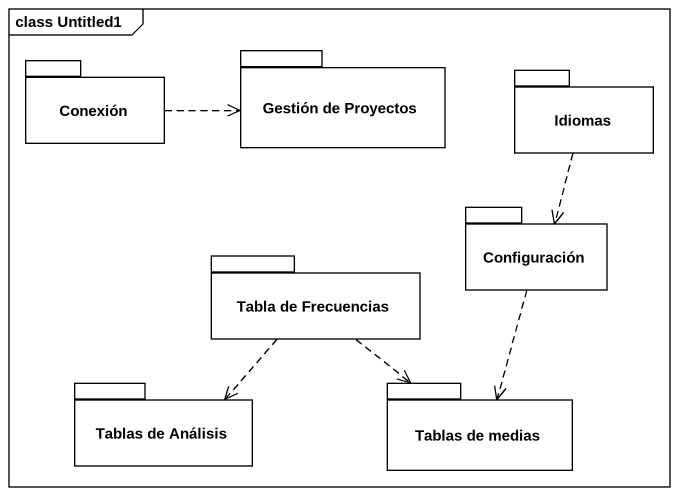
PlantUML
@startuml
mainframe class Untitled1
package Conexión {
}
package "Gestión de Proyectos" as Gestión_de_Proyectos {
}
package Idiomas {
}
package Configuración {
}
package "Tabla de Frecuencias" as Tabla_de_Frecuencias {
}
package "Tablas de Análisis" as Tablas_de_Análisis {
}
package "Tablas de medias" as Tablas_de_medias {
}
Conexión .right.> Gestión_de_Proyectos
Idiomas ..> Configuración
Configuración ..> Tablas_de_medias
Tabla_de_Frecuencias ..> Tablas_de_Análisis
Tabla_de_Frecuencias ..> Tablas_de_medias
@enduml
